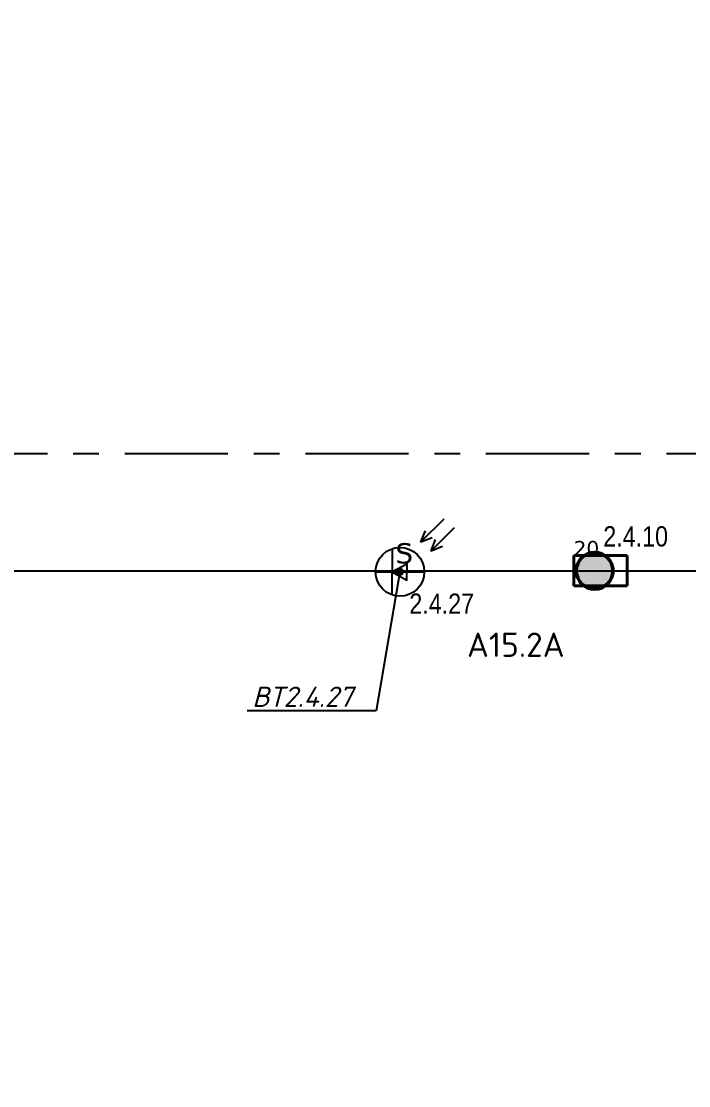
# Model space of a CAD drawing. Header units: millimetres. Extents: x -243740 to 150609, y -473655 to -165121.
# Drawn here: x -21166 to -12953, y -323047 to -309935 of the extents above; entities that cross this region are included whole.
import ezdxf
from ezdxf import colors
from ezdxf.entities.mleader import LeaderData, LeaderLine
from ezdxf.enums import TextEntityAlignment as Align
from ezdxf.math import Vec2, Vec3

# ---------------------------------------------------------------- set-up
doc = ezdxf.new("R2010")
doc.units = ezdxf.units.MM
doc.linetypes.add('Линия сетки', pattern=[22.225, 12.7, -3.175, 3.175, -3.175])
for name, color, linetype, lineweight in [('0_Авт.', 255, 'Continuous', 5), ('_освещение_dali', 3, 'Continuous', 50), ('DALLI', 6, 'TRAY', 30)]:
    doc.layers.add(name, color=color, linetype=linetype, lineweight=lineweight)
doc.layers.add('_Гр.ЩД-1А.5.9.I1.8', color=6, linetype='Continuous')
doc.layers.add('сВЕтильники', color=7, linetype='Continuous', lineweight=40, true_color=0x600080)
doc.styles.add('ELine', font='txt.shx')
doc.styles.add('ISOCPEUR_1', font='isocpeur.ttf', dxfattribs={"height": 200})
doc.styles.get("Standard").update_dxf_attribs({"font": 'ARIALN.TTF'})
doc.styles.add('TableTextStyle', font='')
doc.styles.add('Шрифт - 200', font='', dxfattribs={"height": 200})
doc.styles.get('TableTextStyle').set_extended_font_data('VERDANA.TTF')
doc.styles.get('Шрифт - 200').set_extended_font_data('GOST Common', italic=True)
doc.linetypes.add('TRAY', pattern='A,12.119257,["_",ELine,S=4.5,R=90,X=0,Y=-1.555839],0.750382,["_",ELine,S=4.5,R=0,X=0,Y=-0.805849],1.314849,["_",ELine,S=4.5,R=0,X=0,Y=-0.805849],2.250029,["_",ELine,S=4.5,R=90,X=0,Y=-1.555839],13.565483', length=30)
doc.linetypes.add('Truba', pattern='A,3e-05,[4,MSH_7,S=1,R=0,X=0,Y=0],-3.022072', length=3.022102)
doc.linetypes.add('Проводка в лотке', pattern='A,7.5,[130,ltypeshp.shx,S=0.5,R=0,X=0,Y=0],1,[130,ltypeshp.shx,S=1,R=90,X=0,Y=-0.5],1,[130,ltypeshp.shx,S=0.5,R=0,X=0,Y=0],7.5', length=17)

# ---------------------------------------------------------------- blocks, each defined once
blk = doc.blocks.new('A$C85fa3c5e')
at = {"layer": '0_Авт.', "color": 6, "lineweight": 25, "ltscale": 100}
for points in [[(5.42, 6.5), (2.59, 3.68), (3.15, 5.07)], [(5.42, 6.5), (2.59, 3.68), (3.98, 4.24)], [(6.66, 5.43), (3.83, 2.6), (4.39, 3.99)], [(6.66, 5.43), (3.83, 2.6), (5.22, 3.16)], [(-0.97, 2.84), (-0.98, -2.84)], [(-3, 0), (3, 0)], [(-0.98, 0), (0.85, 1), (0.85, -0.01)], [(-0.98, 0), (0.84, -1.02), (0.85, -0.01)]]:
    blk.add_lwpolyline(points, dxfattribs=at)
blk.add_circle((0, 0), 3, dxfattribs=at)
blk = doc.blocks.new('_Dot')
at = {"color": 0, "linetype": 'ByBlock', "lineweight": -2}
blk.add_line((-0.5, 0), (-1, 0), dxfattribs=at)
at = {"color": 0, "linetype": 'ByBlock', "const_width": 0.5}
blk.add_lwpolyline([(-0.25, 0, 1), (0.25, 0, 1)], format="xyb", close=True, dxfattribs=at)
blk = doc.blocks.new('dgdg')
at = {"layer": 'сВЕтильники', "lineweight": 40}
for points in [[(220272, 80548, 0), (220272, 80920, 0)], [(220272, 80920, 0), (220272, 80548, 0)], [(220272, 80920, 0), (220929, 80920, 0)], [(220929, 80920, 0), (220272, 80920, 0)], [(220929, 80920, 0), (220272, 80920, 0)], [(220272, 80920, 0), (220272, 80548, 0)], [(220272, 80548, 0), (220272, 80920, 0)], [(220272, 80920, 0), (220929, 80920, 0)], [(220929, 80920, 0), (220929, 80548, 0)], [(220929, 80548, 0), (220929, 80920, 0)], [(220929, 80548, 0), (220929, 80920, 0)], [(220929, 80920, 0), (220929, 80548, 0)], [(220929, 80548, 0), (220272, 80548, 0)], [(220272, 80548, 0), (220929, 80548, 0)], [(220272, 80548, 0), (220929, 80548, 0)], [(220929, 80548, 0), (220272, 80548, 0)]]:
    blk.add_polyline3d(points, dxfattribs=at)
at = {"layer": 'сВЕтильники', "style": 'ISOCPEUR_1'}
blk.add_text('А15.2А', height=300, dxfattribs=at).set_placement((218959, 79672))
blk = doc.blocks.new('A$Cab2378fa')
at = {"lineweight": 25}
h = blk.add_hatch(color=0, dxfattribs=at)
h.paths.add_polyline_path([(162, -157, 0.442338), (148, 178), (0, 0)])
h.paths.add_polyline_path([(-142, -170), (0, 0), (-163, 158, 0.430096)])
at = {"lineweight": 25, "true_color": 0xfff5f5}
h = blk.add_hatch(color=7, dxfattribs=at)
h.dxf.hatch_style = 1
h.paths.add_polyline_path([(0, 0), (-142, -170, 0.174923), (3, -222, 0.197808), (162, -157)])
h.paths.add_polyline_path([(-163, 158), (0, 0), (148, 178, 0.175398), (3, 230, 0.209014)])
blk.add_circle((3, 4), 226)

msp = doc.modelspace()

# ---------------------------------------------------------------- linework, layer by layer
at = {"layer": '_Гр.ЩД-1А.5.9.I1.8', "ltscale": 100}
msp.add_lwpolyline([(-150052, -393665), (-150052, -384058), (-40908, -384058), (-40908, -348823), (-3613, -348802), (-3612, -340963), (-38668, -340932), (-38668, -332483), (-3612, -332483), (-3611, -324690), (-38668, -324690), (-38668, -316703), (-3611, -316705)], dxfattribs=at)
at = {"layer": 'DALLI', "color": 0, "linetype": 'Линия сетки', "lineweight": -3, "ltscale": 100}
msp.add_lwpolyline([(-39895, -315260), (-1334, -315260), (-1334, -350485), (-39895, -350485)], close=True, dxfattribs=at)

# ---------------------------------------------------------------- block references
at = {"layer": '0_Авт.', "color": 3, "linetype": 'Проводка в лотке', "ltscale": 100, "xscale": 100, "yscale": 100, "zscale": 100}
msp.add_blockref('A$C85fa3c5e', (-16506, -316717), dxfattribs=at)
at = {"layer": '_освещение_dali', "color": 5, "ltscale": 100}
msp.add_blockref('A$Cab2378fa', (-14113, -316708), dxfattribs=at)
at = {"layer": 'Defpoints', "linetype": 'Truba'}
msp.add_blockref('dgdg', (-234640, -397437), dxfattribs=at)

# ---------------------------------------------------------------- texts
at = {"layer": '_Гр.ЩД-1А.5.9.I1.8', "ltscale": 100}
for s, p in [('2.4.10', (-13605, -316480)), ('2.4.27', (-15992, -317309))]:
    msp.add_text(s, height=250, dxfattribs=at).set_placement(p, align=Align.BOTTOM_CENTER)
at = {"layer": '_освещение_dali', "color": 31, "true_color": 0xf8ce8b, "style": 'TableTextStyle'}
for s, height, p in [('S', 250, (-16562, -316614)), ('20', 180, (-14368, -316517))]:
    msp.add_text(s, height=height, dxfattribs=at).set_placement(p)

# ---------------------------------------------------------------- leaders
at = {"layer": '_освещение_dali'}
ml = msp.add_multileader_mtext('Standard', dxfattribs=at)
ml.set_content('{\\fISOCPEUR|b0|i1|c204|p34;ВТ2.4.27}', color=256, style='Шрифт - 200')
ml.set_leader_properties()
ml.set_arrow_properties(name='DOT')
ml.build(insert=Vec2(0, 0))
ml.multileader.update_dxf_attribs({"has_dogleg": 0, "text_left_attachment_type": 6, "text_right_attachment_type": 6, "arrow_head_size": 100})
ctx = ml.context
ctx.base_point, ctx.char_height, ctx.arrow_head_size, ctx.landing_gap_size, ctx.plane_origin = Vec3(-18525, -318431), 250, 100, 200, Vec3(69385, -187416)
ctx.left_attachment, ctx.right_attachment = 6, 6
notes = []
notes.append((ctx, [(1, (1, 1, 0), (-16789, -318431), (-1, 0), 8, [(1, [(-16506, -316717)], 0, [])])]))
ctx.mtext.insert, ctx.mtext.flow_direction = Vec3(-18325, -318131), 5
for ctx, leaders in notes:
    for number, flags, end, landing, length, lines in leaders:
        leader = LeaderData()
        leader.index, (leader.has_last_leader_line, leader.has_dogleg_vector, leader.attachment_direction) = number, flags
        leader.last_leader_point, leader.dogleg_vector, leader.dogleg_length = Vec3(end), Vec3(landing), length
        for number, points, colour, breaks in lines:
            line = LeaderLine()
            line.index, line.vertices, line.color, line.breaks = number, Vec3.list(points), colors.encode_raw_color(colour), breaks
            leader.lines.append(line)
        ctx.leaders.append(leader)

doc.saveas('drawing.dxf')
